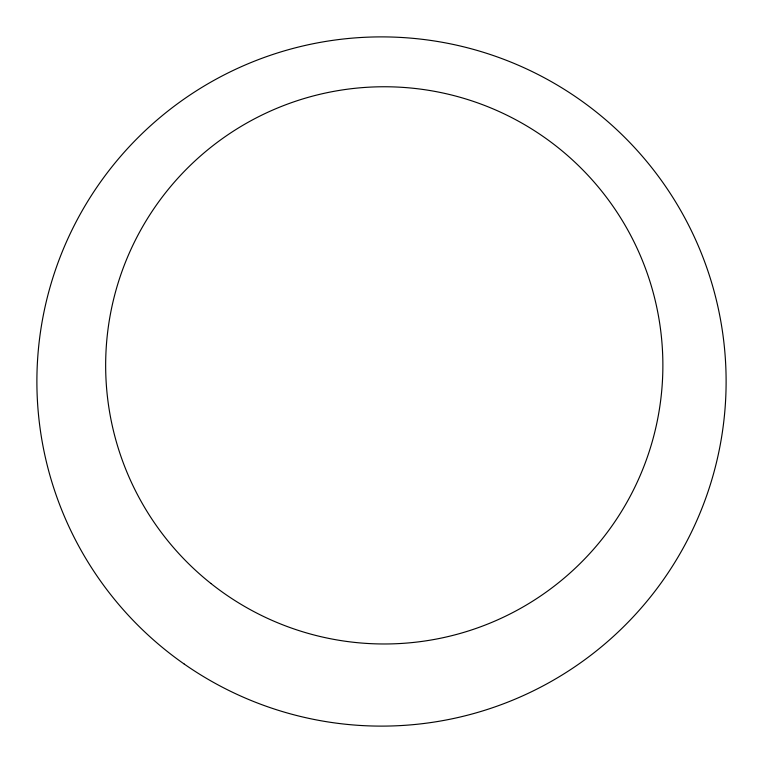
<?xml version="1.0" encoding="UTF-8"?>
<svg xmlns="http://www.w3.org/2000/svg" width="763" height="763" viewBox="0 0 763 763"><rect width="100%" height="100%" fill="white"/><g stroke="black" fill="none" stroke-linecap="round" stroke-linejoin="round"><path stroke-width="1.14" d="M184.284 664.106A344.618 344.618 0 0 0 724.85 410.99A344.618 344.618 0 0 0 235.366 69.404A344.618 344.618 0 0 0 184.284 664.106M210.826 583.409A278.609 278.609 0 0 0 659.814 406.545A278.609 278.609 0 0 0 282.157 106.143A278.609 278.609 0 0 0 210.826 583.409"/></g></svg>
